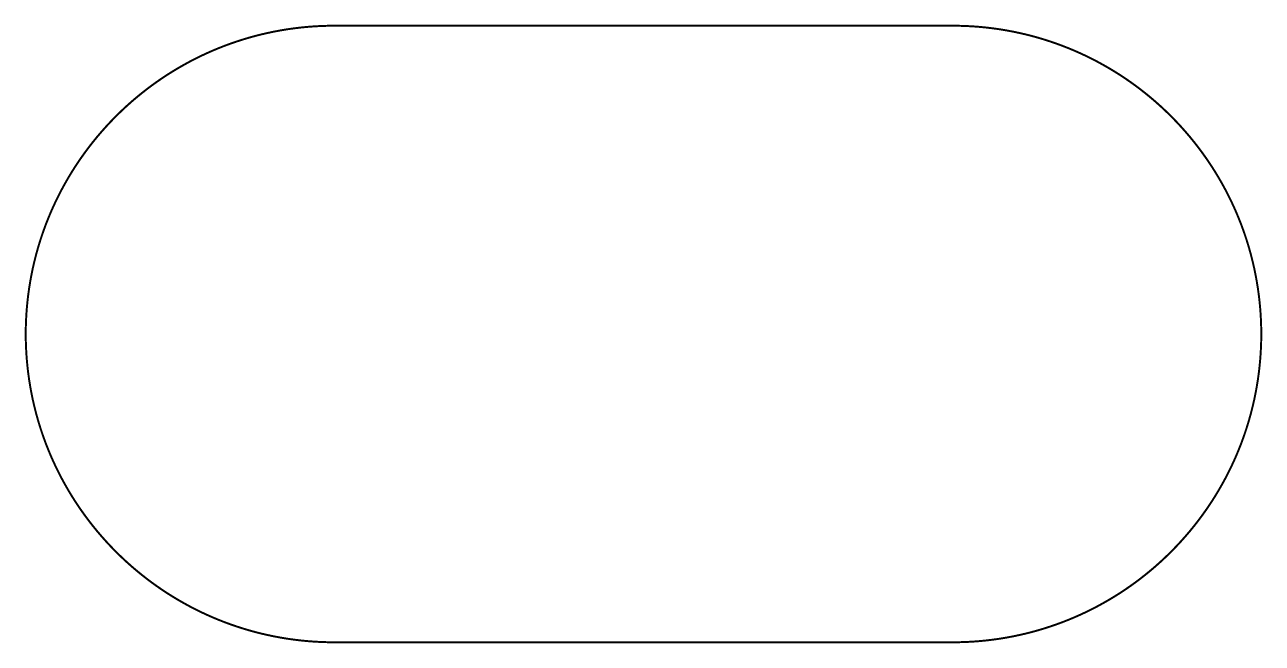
# Model space of a CAD drawing. Extents: x 0.05 to 6.36, y 0.05 to 3.2.
import ezdxf

# ---------------------------------------------------------------- set-up
doc = ezdxf.new("R2010")
doc.units = 0
doc.header["$LTSCALE"] = 0.166667
doc.layers.add('FOREGROUND', color=7, linetype='CONTINUOUS')

msp = doc.modelspace()

# ---------------------------------------------------------------- linework, layer by layer
at = {"layer": 'FOREGROUND', "linetype": 'CONTINUOUS', "const_width": 0.01}
msp.add_lwpolyline([(4.783333, 0.05), (4.818038, 0.050402), (4.852558, 0.051546), (4.886887, 0.053425), (4.921016, 0.056031), (4.954938, 0.059358), (4.988646, 0.063396), (5.022131, 0.068138), (5.055386, 0.073578), (5.088403, 0.079706), (5.121176, 0.086516), (5.153695, 0.093999), (5.185953, 0.102149), (5.217944, 0.110957), (5.249658, 0.120416), (5.281088, 0.130518), (5.312228, 0.141256), (5.343068, 0.152621), (5.373602, 0.164607), (5.403822, 0.177205), (5.43372, 0.190408), (5.463288, 0.204208), (5.492519, 0.218598), (5.521405, 0.233569), (5.549938, 0.249115), (5.578112, 0.265228), (5.605917, 0.281899), (5.633347, 0.299122), (5.660394, 0.316889), (5.68705, 0.335191), (5.713308, 0.354022), (5.73916, 0.373374), (5.764597, 0.393238), (5.789614, 0.413608), (5.814201, 0.434476), (5.838351, 0.455834), (5.862057, 0.477674), (5.885311, 0.499989), (5.908106, 0.522772), (5.930433, 0.546013), (5.952284, 0.569707), (5.973654, 0.593845), (5.994532, 0.618419), (6.014913, 0.643422), (6.034788, 0.668846), (6.05415, 0.694684), (6.072991, 0.720928), (6.091303, 0.74757), (6.109079, 0.774602), (6.126311, 0.802018), (6.142992, 0.829809), (6.159113, 0.857967), (6.174667, 0.886486), (6.189647, 0.915357), (6.204044, 0.944572), (6.217851, 0.974125), (6.231061, 1.004007), (6.243666, 1.03421), (6.255658, 1.064728), (6.267029, 1.095552), (6.277773, 1.126675), (6.28788, 1.158089), (6.297344, 1.189786), (6.306157, 1.22176), (6.314311, 1.254001), (6.321798, 1.286503), (6.328611, 1.319258), (6.334743, 1.352258), (6.340185, 1.385495), (6.34493, 1.418963), (6.348971, 1.452653), (6.352299, 1.486557), (6.354907, 1.520668), (6.356787, 1.554978), (6.357932, 1.589481), (6.358333, 1.624167), (6.358333, 1.624167), (6.357931, 1.658857), (6.356786, 1.693364), (6.354906, 1.727679), (6.352297, 1.761794), (6.348968, 1.795703), (6.344927, 1.829396), (6.340181, 1.862868), (6.334737, 1.896109), (6.328604, 1.929113), (6.321789, 1.961872), (6.3143, 1.994378), (6.306144, 2.026623), (6.297329, 2.058599), (6.287863, 2.0903), (6.277753, 2.121718), (6.267008, 2.152844), (6.255634, 2.183671), (6.243639, 2.214192), (6.231031, 2.244398), (6.217818, 2.274283), (6.204008, 2.303838), (6.189607, 2.333056), (6.174624, 2.36193), (6.159066, 2.39045), (6.142941, 2.418611), (6.126257, 2.446404), (6.109022, 2.473822), (6.091242, 2.500856), (6.072925, 2.5275), (6.05408, 2.553745), (6.034714, 2.579584), (6.014835, 2.60501), (5.99445, 2.630014), (5.973567, 2.654589), (5.952193, 2.678728), (5.930337, 2.702422), (5.908005, 2.725665), (5.885206, 2.748447), (5.861947, 2.770763), (5.838236, 2.792603), (5.814081, 2.813961), (5.789489, 2.834829), (5.764468, 2.855198), (5.739025, 2.875063), (5.713168, 2.894414), (5.686906, 2.913244), (5.660245, 2.931545), (5.633192, 2.949311), (5.605757, 2.966532), (5.577947, 2.983202), (5.549768, 2.999313), (5.521229, 3.014858), (5.492338, 3.029827), (5.463102, 3.044215), (5.433528, 3.058013), (5.403625, 3.071213), (5.3734, 3.083809), (5.342861, 3.095792), (5.312016, 3.107154), (5.280871, 3.117888), (5.249435, 3.127987), (5.217716, 3.137442), (5.18572, 3.146246), (5.153457, 3.154392), (5.120932, 3.161871), (5.088155, 3.168676), (5.055133, 3.1748), (5.021873, 3.180235), (4.988383, 3.184972), (4.95467, 3.189005), (4.920743, 3.192326), (4.886609, 3.194927), (4.852276, 3.1968), (4.817751, 3.197938), (4.783042, 3.198333), (1.624708, 3.198333), (1.590008, 3.197925), (1.555493, 3.196775), (1.521169, 3.19489), (1.487044, 3.192278), (1.453127, 3.188946), (1.419424, 3.184903), (1.385944, 3.180155), (1.352694, 3.174711), (1.319682, 3.168578), (1.286915, 3.161764), (1.254401, 3.154276), (1.222147, 3.146122), (1.190162, 3.13731), (1.158453, 3.127848), (1.127028, 3.117742), (1.095893, 3.107002), (1.065058, 3.095633), (1.034529, 3.083645), (1.004315, 3.071044), (0.974423, 3.057838), (0.94486, 3.044036), (0.915634, 3.029644), (0.886753, 3.01467), (0.858225, 2.999123), (0.830056, 2.983008), (0.802256, 2.966335), (0.774831, 2.949111), (0.747789, 2.931344), (0.721138, 2.91304), (0.694886, 2.894208), (0.669039, 2.874856), (0.643607, 2.854991), (0.618595, 2.834621), (0.594013, 2.813753), (0.569867, 2.792395), (0.546166, 2.770555), (0.522917, 2.74824), (0.500127, 2.725459), (0.477805, 2.702217), (0.455958, 2.678525), (0.434593, 2.654388), (0.413719, 2.629815), (0.393342, 2.604813), (0.373471, 2.57939), (0.354114, 2.553554), (0.335277, 2.527311), (0.316969, 2.500671), (0.299197, 2.47364), (0.281968, 2.446227), (0.265292, 2.418438), (0.249174, 2.390282), (0.233624, 2.361766), (0.218647, 2.332897), (0.204253, 2.303684), (0.190449, 2.274134), (0.177242, 2.244255), (0.16464, 2.214054), (0.152651, 2.18354), (0.141282, 2.152719), (0.130542, 2.121599), (0.120437, 2.090188), (0.110975, 2.058494), (0.102164, 2.026525), (0.094012, 1.994287), (0.086526, 1.961788), (0.079715, 1.929037), (0.073585, 1.896041), (0.068144, 1.862808), (0.0634, 1.829344), (0.05936, 1.795659), (0.056033, 1.761759), (0.053426, 1.727652), (0.051546, 1.693346), (0.050402, 1.658848), (0.05, 1.624167), (0.05, 1.624167), (0.050402, 1.589481), (0.051547, 1.554978), (0.053427, 1.520668), (0.056035, 1.486557), (0.059363, 1.452653), (0.063403, 1.418963), (0.068148, 1.385495), (0.07359, 1.352258), (0.079722, 1.319258), (0.086535, 1.286503), (0.094023, 1.254001), (0.102177, 1.22176), (0.110989, 1.189786), (0.120453, 1.158089), (0.130561, 1.126675), (0.141304, 1.095552), (0.152675, 1.064728), (0.164667, 1.03421), (0.177272, 1.004006), (0.190482, 0.974124), (0.204289, 0.944572), (0.218687, 0.915356), (0.233666, 0.886486), (0.24922, 0.857967), (0.265342, 0.829809), (0.282022, 0.802018), (0.299254, 0.774602), (0.31703, 0.74757), (0.335342, 0.720928), (0.354183, 0.694684), (0.373545, 0.668846), (0.39342, 0.643422), (0.413801, 0.618419), (0.43468, 0.593844), (0.456049, 0.569707), (0.477901, 0.546013), (0.500227, 0.522771), (0.523022, 0.499989), (0.546276, 0.477674), (0.569982, 0.455834), (0.594132, 0.434476), (0.618719, 0.413608), (0.643736, 0.393238), (0.669174, 0.373374), (0.695025, 0.354022), (0.721283, 0.335191), (0.747939, 0.316889), (0.774986, 0.299122), (0.802416, 0.281899), (0.830221, 0.265228), (0.858395, 0.249115), (0.886928, 0.233569), (0.915815, 0.218597), (0.945045, 0.204208), (0.974614, 0.190407), (1.004511, 0.177204), (1.034731, 0.164606), (1.065265, 0.152621), (1.096105, 0.141255), (1.127245, 0.130518), (1.158675, 0.120416), (1.19039, 0.110957), (1.22238, 0.102149), (1.254638, 0.093999), (1.287158, 0.086516), (1.31993, 0.079706), (1.352947, 0.073578), (1.386202, 0.068138), (1.419688, 0.063396), (1.453395, 0.059358), (1.487317, 0.056031), (1.521447, 0.053425), (1.555775, 0.051546), (1.590296, 0.050402), (1.625, 0.05)], close=True, dxfattribs=at)

doc.saveas('drawing.dxf')
